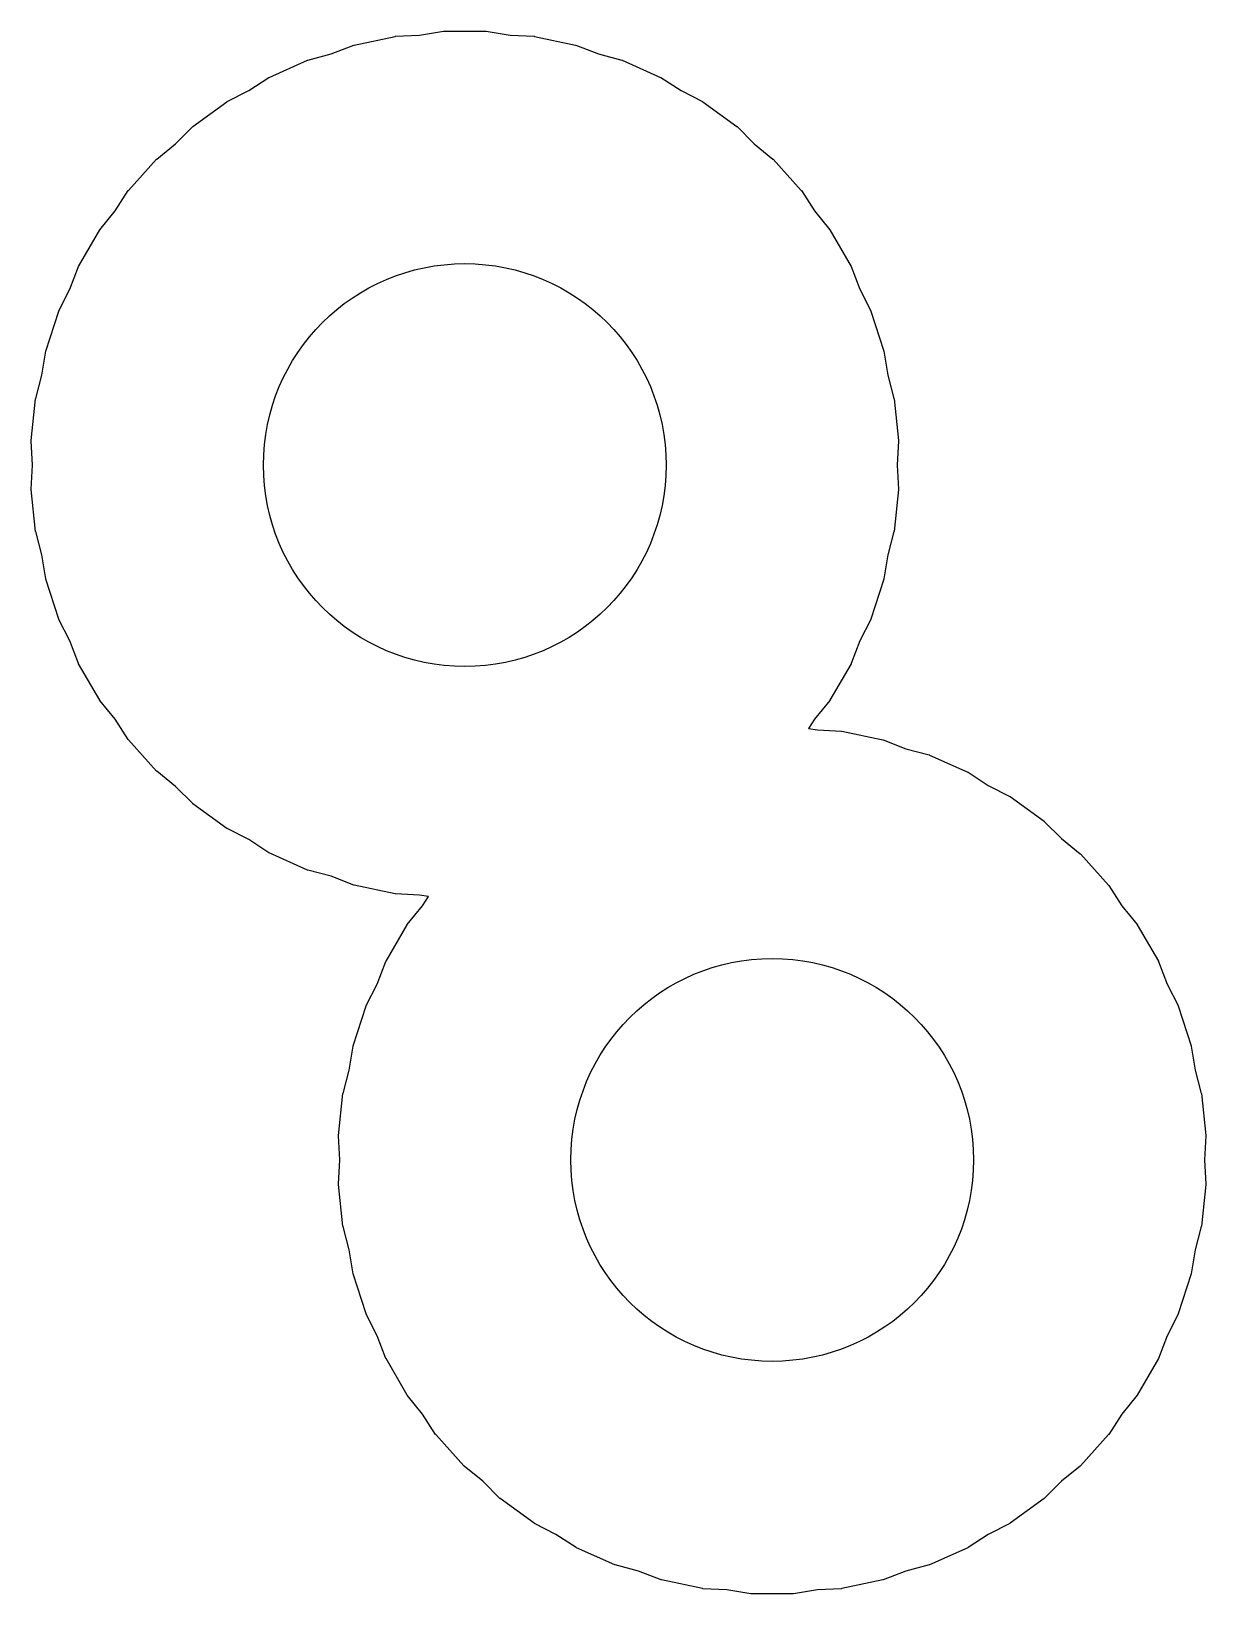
# Model space of a CAD drawing. Header units: feet. Extents: x -179 to 28, y -21 to 191.
# Drawn here: x -46.844 to -44.312, y 94.713 to 98.08 of the extents above; entities that cross this region are included whole.
import ezdxf

# ---------------------------------------------------------------- set-up
doc = ezdxf.new("R2010")
doc.units = ezdxf.units.FT
doc.layers.add('Obstructions', color=7, linetype='CONTINUOUS')
doc.layers.add('Setbacks', color=7, linetype='CONTINUOUS')

msp = doc.modelspace()

# ---------------------------------------------------------------- linework, layer by layer
at = {"layer": 'Obstructions', "color": 252}
for centre in [(-45.9092, 97.1453), (-45.2467, 95.6478)]:
    msp.add_circle(centre, 0.4341, dxfattribs=at)
at = {"layer": 'Setbacks', "color": 2}
for p, q in [((-46.148, 98.0504), (-46.0592, 98.0692)), ((-46.0592, 98.0692), (-46.0587, 98.0693)), ((-46.0587, 98.0693), (-46.0066, 98.072)), ((-46.0066, 98.072), (-45.9551, 98.0802)), ((-45.9551, 98.0802), (-45.9545, 98.0802)), ((-45.9545, 98.0802), (-45.8638, 98.0802)), ((-45.8638, 98.0802), (-45.8633, 98.0802)), ((-45.8633, 98.0802), (-45.8118, 98.072)), ((-45.8118, 98.072), (-45.7597, 98.0693)), ((-45.7597, 98.0693), (-45.7592, 98.0692)), ((-45.7592, 98.0692), (-45.6704, 98.0504)), ((-46.2475, 98.018), (-46.1971, 98.0315)), ((-46.1971, 98.0315), (-46.1484, 98.0502)), ((-46.1484, 98.0502), (-46.148, 98.0504)), ((-45.6704, 98.0504), (-45.6699, 98.0502)), ((-45.6699, 98.0502), (-45.6212, 98.0315)), ((-45.6212, 98.0315), (-45.5708, 98.018)), ((-46.3309, 97.9809), (-46.248, 98.0179)), ((-46.248, 98.0179), (-46.2475, 98.018)), ((-45.5708, 98.018), (-45.5703, 98.0179)), ((-45.5703, 98.0179), (-45.4874, 97.9809)), ((-46.3751, 97.9523), (-46.3314, 97.9807)), ((-46.3314, 97.9807), (-46.3309, 97.9809)), ((-45.4874, 97.9809), (-45.487, 97.9807)), ((-45.487, 97.9807), (-45.4432, 97.9523)), ((-46.4955, 97.875), (-46.422, 97.9283)), ((-46.422, 97.9283), (-46.4216, 97.9286)), ((-46.4216, 97.9286), (-46.3751, 97.9523)), ((-45.4432, 97.9523), (-45.3968, 97.9286)), ((-45.3968, 97.9286), (-45.3963, 97.9283)), ((-45.3963, 97.9283), (-45.3229, 97.875)), ((-46.5327, 97.8378), (-46.4958, 97.8747)), ((-46.4958, 97.8747), (-46.4955, 97.875)), ((-45.3229, 97.875), (-45.3225, 97.8747)), ((-45.3225, 97.8747), (-45.2856, 97.8378)), ((-46.5733, 97.8049), (-46.5327, 97.8378)), ((-45.2856, 97.8378), (-45.2451, 97.8049)), ((-46.6344, 97.7372), (-46.5736, 97.8046)), ((-46.5736, 97.8046), (-46.5733, 97.8049)), ((-45.2451, 97.8049), (-45.2447, 97.8046)), ((-45.2447, 97.8046), (-45.184, 97.7372)), ((-46.6631, 97.693), (-46.6347, 97.7367)), ((-46.6347, 97.7367), (-46.6344, 97.7372)), ((-45.184, 97.7372), (-45.1837, 97.7367)), ((-45.1837, 97.7367), (-45.1553, 97.693)), ((-46.6959, 97.6525), (-46.6631, 97.693)), ((-45.1553, 97.693), (-45.1224, 97.6525)), ((-46.7416, 97.5734), (-46.6962, 97.652)), ((-46.6962, 97.652), (-46.6959, 97.6525)), ((-45.1224, 97.6525), (-45.1221, 97.652)), ((-45.1221, 97.652), (-45.0768, 97.5734)), ((-46.7605, 97.5243), (-46.7418, 97.573)), ((-46.7418, 97.573), (-46.7416, 97.5734)), ((-45.0768, 97.5734), (-45.0765, 97.573)), ((-45.0765, 97.573), (-45.0579, 97.5243)), ((-46.7842, 97.4778), (-46.7605, 97.5243)), ((-45.0579, 97.5243), (-45.0342, 97.4778)), ((-46.8124, 97.391), (-46.7844, 97.4773)), ((-46.7844, 97.4773), (-46.7842, 97.4778)), ((-45.0342, 97.4778), (-45.034, 97.4773)), ((-45.034, 97.4773), (-45.0059, 97.391)), ((-46.8207, 97.339), (-46.8125, 97.3905)), ((-46.8125, 97.3905), (-46.8124, 97.391)), ((-45.0059, 97.391), (-45.0058, 97.3905)), ((-45.0058, 97.3905), (-44.9977, 97.339)), ((-46.8342, 97.2886), (-46.8207, 97.339)), ((-44.9977, 97.339), (-44.9842, 97.2886)), ((-46.8438, 97.1979), (-46.8343, 97.2881)), ((-46.8343, 97.2881), (-46.8342, 97.2886)), ((-44.9842, 97.2886), (-44.9841, 97.2881)), ((-44.9841, 97.2881), (-44.9746, 97.1979)), ((-46.8438, 97.1973), (-46.8438, 97.1979)), ((-46.8411, 97.1453), (-46.8438, 97.1973)), ((-44.9746, 97.1973), (-44.9773, 97.1453)), ((-44.9746, 97.1979), (-44.9746, 97.1973)), ((-46.8438, 97.0932), (-46.8411, 97.1453)), ((-44.9773, 97.1453), (-44.9746, 97.0932)), ((-46.8438, 97.0926), (-46.8438, 97.0932)), ((-46.8343, 97.0024), (-46.8438, 97.0926)), ((-44.9746, 97.0926), (-44.9841, 97.0024)), ((-44.9746, 97.0932), (-44.9746, 97.0926)), ((-46.8342, 97.0019), (-46.8343, 97.0024)), ((-46.8207, 96.9515), (-46.8342, 97.0019)), ((-44.9842, 97.0019), (-44.9977, 96.9515)), ((-44.9841, 97.0024), (-44.9842, 97.0019)), ((-46.8125, 96.9), (-46.8207, 96.9515)), ((-44.9977, 96.9515), (-45.0058, 96.9)), ((-46.8124, 96.8995), (-46.8125, 96.9)), ((-46.7844, 96.8132), (-46.8124, 96.8995)), ((-45.0059, 96.8995), (-45.034, 96.8132)), ((-45.0058, 96.9), (-45.0059, 96.8995)), ((-46.7842, 96.8127), (-46.7844, 96.8132)), ((-46.7605, 96.7662), (-46.7842, 96.8127)), ((-45.0342, 96.8127), (-45.0579, 96.7662)), ((-45.034, 96.8132), (-45.0342, 96.8127)), ((-46.7418, 96.7175), (-46.7605, 96.7662)), ((-45.0579, 96.7662), (-45.0765, 96.7175)), ((-46.7416, 96.7171), (-46.7418, 96.7175)), ((-46.6962, 96.6385), (-46.7416, 96.7171)), ((-45.0768, 96.7171), (-45.1221, 96.6385)), ((-45.0765, 96.7175), (-45.0768, 96.7171)), ((-46.6959, 96.638), (-46.6962, 96.6385)), ((-46.6631, 96.5975), (-46.6959, 96.638)), ((-45.1224, 96.638), (-45.1553, 96.5975)), ((-45.1221, 96.6385), (-45.1224, 96.638)), ((-46.6347, 96.5538), (-46.6631, 96.5975)), ((-45.1553, 96.5975), (-45.1682, 96.5776)), ((-45.1682, 96.5776), (-45.1493, 96.5746)), ((-46.6344, 96.5533), (-46.6347, 96.5538)), ((-46.5736, 96.4859), (-46.6344, 96.5533)), ((-45.1493, 96.5746), (-45.0972, 96.5719)), ((-45.0972, 96.5719), (-45.0967, 96.5718)), ((-45.0967, 96.5718), (-45.008, 96.553)), ((-45.008, 96.553), (-45.0075, 96.5528)), ((-45.0075, 96.5528), (-44.9588, 96.5341)), ((-44.9588, 96.5341), (-44.9084, 96.5206)), ((-44.9084, 96.5206), (-44.9079, 96.5204)), ((-44.9079, 96.5204), (-44.825, 96.4835)), ((-46.5733, 96.4856), (-46.5736, 96.4859)), ((-46.5327, 96.4527), (-46.5733, 96.4856)), ((-44.825, 96.4835), (-44.8245, 96.4833)), ((-44.8245, 96.4833), (-44.7808, 96.4549)), ((-46.4958, 96.4158), (-46.5327, 96.4527)), ((-44.7808, 96.4549), (-44.7343, 96.4312)), ((-46.4955, 96.4155), (-46.4958, 96.4158)), ((-46.422, 96.3622), (-46.4955, 96.4155)), ((-44.7343, 96.4312), (-44.7339, 96.4309)), ((-44.7339, 96.4309), (-44.6605, 96.3776)), ((-44.6605, 96.3776), (-44.6601, 96.3773)), ((-44.6601, 96.3773), (-44.6232, 96.3404)), ((-46.4216, 96.3619), (-46.422, 96.3622)), ((-46.3751, 96.3382), (-46.4216, 96.3619)), ((-46.3314, 96.3098), (-46.3751, 96.3382)), ((-46.3309, 96.3096), (-46.3314, 96.3098)), ((-46.248, 96.2726), (-46.3309, 96.3096)), ((-44.6232, 96.3404), (-44.5827, 96.3075)), ((-44.5827, 96.3075), (-44.5823, 96.3072)), ((-44.5823, 96.3072), (-44.5216, 96.2397)), ((-46.2475, 96.2725), (-46.248, 96.2726)), ((-46.1971, 96.259), (-46.2475, 96.2725)), ((-46.1484, 96.2403), (-46.1971, 96.259)), ((-46.148, 96.2401), (-46.1484, 96.2403)), ((-46.0592, 96.2213), (-46.148, 96.2401)), ((-44.5216, 96.2397), (-44.5212, 96.2393)), ((-46.0587, 96.2212), (-46.0592, 96.2213)), ((-46.0066, 96.2185), (-46.0587, 96.2212)), ((-45.9877, 96.2155), (-46.0066, 96.2185)), ((-46.0007, 96.1956), (-45.9877, 96.2155)), ((-44.5212, 96.2393), (-44.4928, 96.1956)), ((-46.0335, 96.1551), (-46.0007, 96.1956)), ((-44.4928, 96.1956), (-44.46, 96.1551)), ((-46.0791, 96.076), (-46.0338, 96.1546)), ((-46.0338, 96.1546), (-46.0335, 96.1551)), ((-44.46, 96.1551), (-44.4597, 96.1546)), ((-44.4597, 96.1546), (-44.4143, 96.076)), ((-46.0981, 96.0269), (-46.0794, 96.0756)), ((-46.0794, 96.0756), (-46.0791, 96.076)), ((-44.4143, 96.076), (-44.4141, 96.0756)), ((-44.4141, 96.0756), (-44.3954, 96.0269)), ((-46.1217, 95.9804), (-46.0981, 96.0269)), ((-44.3954, 96.0269), (-44.3717, 95.9804)), ((-46.15, 95.8936), (-46.1219, 95.9799)), ((-46.1219, 95.9799), (-46.1217, 95.9804)), ((-44.3717, 95.9804), (-44.3715, 95.9799)), ((-44.3715, 95.9799), (-44.3435, 95.8936)), ((-46.1583, 95.8416), (-46.1501, 95.8931)), ((-46.1501, 95.8931), (-46.15, 95.8936)), ((-44.3435, 95.8936), (-44.3434, 95.8931)), ((-44.3434, 95.8931), (-44.3352, 95.8416)), ((-46.1718, 95.7912), (-46.1583, 95.8416)), ((-44.3352, 95.8416), (-44.3217, 95.7912)), ((-46.1813, 95.7004), (-46.1719, 95.7907)), ((-46.1719, 95.7907), (-46.1718, 95.7912)), ((-44.3217, 95.7912), (-44.3216, 95.7907)), ((-44.3216, 95.7907), (-44.3121, 95.7004)), ((-46.1814, 95.6999), (-46.1813, 95.7004)), ((-46.1786, 95.6478), (-46.1814, 95.6999)), ((-44.3121, 95.6999), (-44.3149, 95.6478)), ((-44.3121, 95.7004), (-44.3121, 95.6999)), ((-46.1814, 95.5957), (-46.1786, 95.6478)), ((-44.3149, 95.6478), (-44.3121, 95.5957)), ((-46.1813, 95.5952), (-46.1814, 95.5957)), ((-46.1719, 95.505), (-46.1813, 95.5952)), ((-44.3121, 95.5952), (-44.3216, 95.505)), ((-44.3121, 95.5957), (-44.3121, 95.5952)), ((-46.1718, 95.5045), (-46.1719, 95.505)), ((-46.1583, 95.4541), (-46.1718, 95.5045)), ((-44.3217, 95.5045), (-44.3352, 95.4541)), ((-44.3216, 95.505), (-44.3217, 95.5045)), ((-46.1501, 95.4026), (-46.1583, 95.4541)), ((-44.3352, 95.4541), (-44.3434, 95.4026)), ((-46.15, 95.4021), (-46.1501, 95.4026)), ((-46.1219, 95.3158), (-46.15, 95.4021)), ((-44.3435, 95.4021), (-44.3715, 95.3158)), ((-44.3434, 95.4026), (-44.3435, 95.4021)), ((-46.1217, 95.3153), (-46.1219, 95.3158)), ((-46.0981, 95.2688), (-46.1217, 95.3153)), ((-44.3717, 95.3153), (-44.3954, 95.2688)), ((-44.3715, 95.3158), (-44.3717, 95.3153)), ((-46.0794, 95.2201), (-46.0981, 95.2688)), ((-44.3954, 95.2688), (-44.4141, 95.2201)), ((-46.0791, 95.2196), (-46.0794, 95.2201)), ((-46.0338, 95.1411), (-46.0791, 95.2196)), ((-44.4143, 95.2196), (-44.4597, 95.1411)), ((-44.4141, 95.2201), (-44.4143, 95.2196)), ((-46.0335, 95.1406), (-46.0338, 95.1411)), ((-46.0007, 95.1001), (-46.0335, 95.1406)), ((-44.46, 95.1406), (-44.4928, 95.1001)), ((-44.4597, 95.1411), (-44.46, 95.1406)), ((-45.9722, 95.0563), (-46.0007, 95.1001)), ((-44.4928, 95.1001), (-44.5212, 95.0563)), ((-45.9719, 95.0559), (-45.9722, 95.0563)), ((-45.9112, 94.9885), (-45.9719, 95.0559)), ((-44.5216, 95.0559), (-44.5823, 94.9885)), ((-44.5212, 95.0563), (-44.5216, 95.0559)), ((-45.9108, 94.9881), (-45.9112, 94.9885)), ((-45.8703, 94.9553), (-45.9108, 94.9881)), ((-44.5827, 94.9881), (-44.6232, 94.9553)), ((-44.5823, 94.9885), (-44.5827, 94.9881)), ((-45.8334, 94.9184), (-45.8703, 94.9553)), ((-44.6232, 94.9553), (-44.6601, 94.9184)), ((-45.833, 94.9181), (-45.8334, 94.9184)), ((-45.7596, 94.8648), (-45.833, 94.9181)), ((-44.6605, 94.9181), (-44.7339, 94.8648)), ((-44.6601, 94.9184), (-44.6605, 94.9181)), ((-45.7592, 94.8645), (-45.7596, 94.8648)), ((-45.7127, 94.8408), (-45.7592, 94.8645)), ((-44.7343, 94.8645), (-44.7808, 94.8408)), ((-44.7339, 94.8648), (-44.7343, 94.8645)), ((-45.6689, 94.8124), (-45.7127, 94.8408)), ((-44.7808, 94.8408), (-44.8245, 94.8124)), ((-45.6685, 94.8121), (-45.6689, 94.8124)), ((-45.5856, 94.7752), (-45.6685, 94.8121)), ((-44.825, 94.8121), (-44.9079, 94.7752)), ((-44.8245, 94.8124), (-44.825, 94.8121)), ((-45.5851, 94.7751), (-45.5856, 94.7752)), ((-45.5347, 94.7616), (-45.5851, 94.7751)), ((-45.486, 94.7429), (-45.5347, 94.7616)), ((-44.9588, 94.7616), (-45.0075, 94.7429)), ((-44.9084, 94.7751), (-44.9588, 94.7616)), ((-44.9079, 94.7752), (-44.9084, 94.7751)), ((-45.4855, 94.7427), (-45.486, 94.7429)), ((-45.3968, 94.7239), (-45.4855, 94.7427)), ((-45.008, 94.7427), (-45.0967, 94.7239)), ((-45.0075, 94.7429), (-45.008, 94.7427)), ((-45.3962, 94.7238), (-45.3968, 94.7239)), ((-45.3442, 94.7211), (-45.3962, 94.7238)), ((-45.2926, 94.7129), (-45.3442, 94.7211)), ((-45.2921, 94.7129), (-45.2926, 94.7129)), ((-45.2014, 94.7129), (-45.2921, 94.7129)), ((-45.2009, 94.7129), (-45.2014, 94.7129)), ((-45.1493, 94.7211), (-45.2009, 94.7129)), ((-45.0972, 94.7238), (-45.1493, 94.7211)), ((-45.0967, 94.7239), (-45.0972, 94.7238))]:
    msp.add_line(p, q, dxfattribs=at)

doc.saveas('drawing.dxf')
